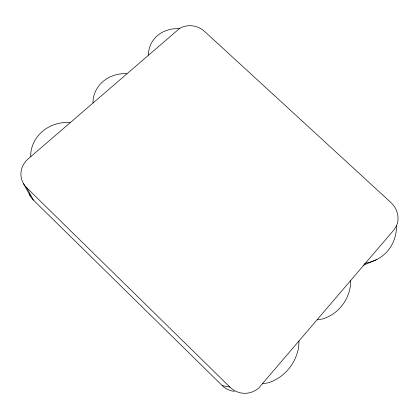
<?xml version="1.0" encoding="UTF-8"?>
<svg xmlns="http://www.w3.org/2000/svg" width="419" height="419" viewBox="0 0 419 419"><rect width="100%" height="100%" fill="white"/><g stroke="black" fill="none" stroke-linecap="round" stroke-linejoin="round"><path stroke-width="0.63" d="M350.535 280.746L350.347 286.407A45.341 42.293 56.9 0 1 322.656 318.964L317.146 319.865M298.998 341.129L298.647 347.367A47.761 45.446 74.7 0 1 268.589 382.709L262.577 383.799M33.426 200.125L26.711 187.733A21.998 20.253 -9.5 0 1 28.136 158.921L179.316 28.691A19.421 17.142 17.4 0 1 185.957 26.051L188.398 25.732A19.421 17.142 17.4 0 1 204.488 31.325L390.848 202.461A20.348 18.179 49.2 0 1 396.51 225.815L393.954 229.874L258.79 387.936A23.014 21.746 83 0 1 229.874 387.072L222.269 385.627L33.426 200.125A20.468 18.97 -10.8 0 1 29.241 193.845M364.493 263.509L366.342 262.98A43.147 39.046 49.1 0 0 396.51 225.815M363.236 265.3L376.32 259.749M70.083 122.73L68.098 122.442A36.107 33.295 -4.4 0 0 30.687 154.679L30.865 156.565M126.826 73.77L126.177 73.671A32.886 29.953 8.1 0 0 92.95 102.32L93.028 102.933M26.711 187.733L229.874 387.072M23.396 183.433L30.33 196.108M148.541 55.041L148.467 54.522A31.016 27.596 16 0 1 179.316 28.691M234.305 391.33A21.369 20.248 84.7 0 1 222.269 385.627"/></g></svg>
